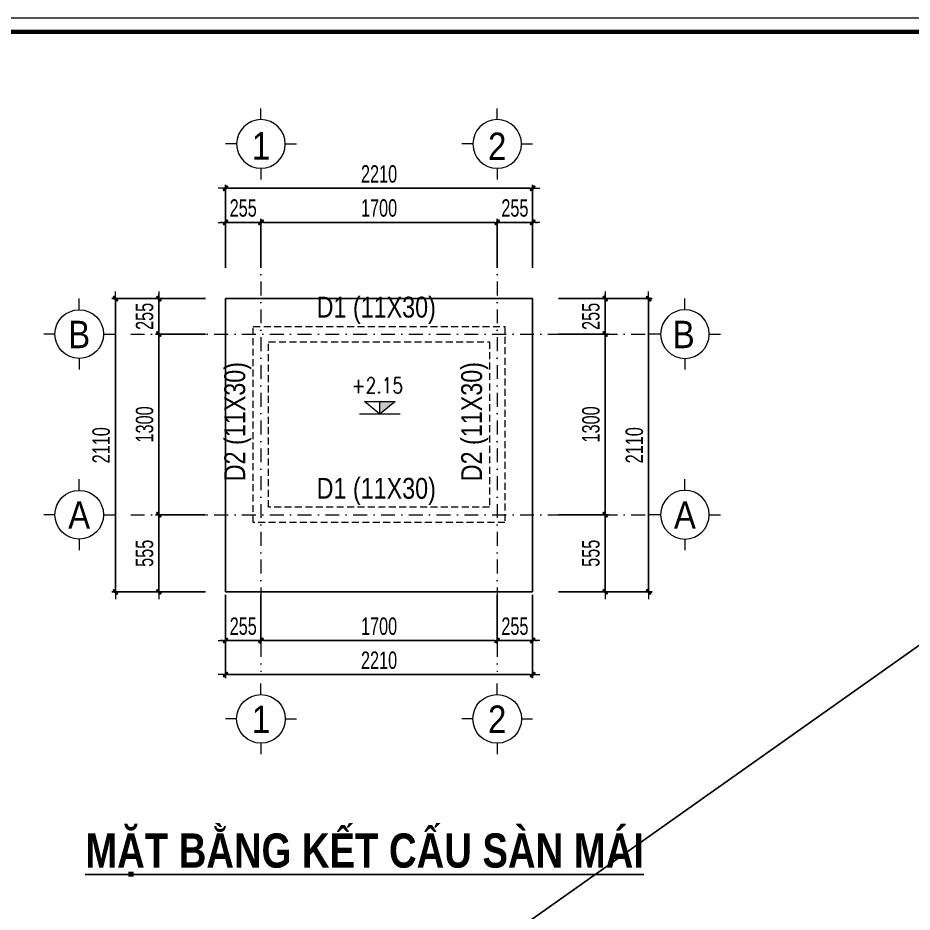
# Model space of a CAD drawing. Header units: millimetres. Extents: x -182770 to 489476, y -561170 to -280028.
# Drawn here: x 338006 to 344441, y -519024 to -512589 of the extents above; entities that cross this region are included whole.
import ezdxf
from ezdxf.enums import TextEntityAlignment as Align

# ---------------------------------------------------------------- set-up
doc = ezdxf.new("R2010")
doc.units = ezdxf.units.MM
doc.header["$MEASUREMENT"] = 0
doc.header["$PDMODE"] = 32
doc.linetypes.add('DASHDOT', pattern=[1, 0.5, -0.25, 0, -0.25])
doc.linetypes.add('HIDDEN', pattern=[0.375, 0.25, -0.125])
doc.layers.get('Defpoints').update_dxf_attribs({"color": 1})
doc.layers.add('KCS_Plotter', color=11, linetype='Continuous', plot=False)
for name, color, linetype, lineweight in [('Khungten_LCDI', 7, 'Continuous', 5), ('LC Dim', 8, 'Continuous', 18), ('LC ISO', 153, 'Continuous', 13), ('LC MANH DUT', 35, 'HIDDEN', 5), ('LC Net manh', 133, 'Continuous', 5), ('LC Net thay', 63, 'Continuous', 25), ('LC Net truc', 79, 'DASHDOT', 13), ('LC Text1', 3, 'Continuous', 20), ('LC Text2', 7, 'Continuous', 25)]:
    doc.layers.add(name, color=color, linetype=linetype, lineweight=lineweight)
doc.styles.add('HOATBIF', font='hoatbif.shx', dxfattribs={"width": 0.7})
doc.styles.add('Khungten', font='VHAVAN.TTF', dxfattribs={"width": 0.9, "height": 5000})
doc.styles.add('LC 1', font='VHAVANB.TTF')
doc.styles.add('LC3', font='VHARIALB.TTF', dxfattribs={"width": 0.8})
doc.styles.add('T1', font='Vnsimli.shx', dxfattribs={"width": 0.8})
doc.styles.add('T2', font='VHARIAL.TTF', dxfattribs={"width": 0.8})
doc.styles.add('Title', font='VHBLACK.TTF', dxfattribs={"width": 0.8})
doc.dimstyles.new('1-100(1-50)', dxfattribs={"dimscale": 50, "dimtxt": 2.5, "dimasz": 0.35, "dimexe": 0.5, "dimexo": 0, "dimgap": 0.8, "dimtad": 1, "dimdec": 0, "dimzin": 0, "dimdsep": 46, "dimtxsty": 'HOATBIF', "dimblk1": 'DOT', "dimblk2": 'DOT', "dimsah": 1, "dimcen": -1, "dimdle": 1, "dimclrd": 256, "dimclre": 256, "dimclrt": 4, "dimadec": 3, "dimazin": 2, "dimtfac": 0.333333, "dimtdec": 0, "dimtix": 1, "dimtmove": 2, "dimatfit": 3, "dimldrblk": 'DOT', "dimfxl": 1, "dimtvp": 0.833333, "dimtolj": 1, "dimtzin": 0, "dimarcsym": 0})

# ---------------------------------------------------------------- blocks, each defined once
blk = doc.blocks.new('lcdi fix')
at = {"layer": 'Defpoints', "lineweight": 0}
blk.add_lwpolyline([(-1200, -14850), (-1200, 14850), (40800, 14850), (40800, -14850)], close=True, dxfattribs=at)
at = {"layer": 'Khungten_LCDI', "color": 5, "lineweight": 60}
blk.add_lwpolyline([(0, -14650), (0, 14650), (40600, 14650), (40600, -14650)], close=True, dxfattribs=at)
at = {"color": 7, "style": 'Khungten', "width": 0.8}
for tag, p in [('REVISION', (39499, -10746)), ('NGAYHT', (39546, -11609))]:
    blk.add_attdef(tag, text='', height=200, dxfattribs=at).set_placement(p, align=Align.CENTER)
at = {"layer": 'LC Text1', "color": 3, "style": 'LC 1', "width": 1.834006}
for tag, p, p2 in [('TENBANVE1', (36913, -8886), (40339, -8886)), ('TENBANVE2', (36913, -9562), (40339, -9562))]:
    blk.add_attdef(tag, text='', height=250, dxfattribs=at).set_placement(p, p2, align=Align.FIT)
at = {"layer": 'LC Text1', "style": 'Title', "width": 0.7}
blk.add_attdef('SOBANVE', text='', height=250, dxfattribs=at).set_placement((39562, -13896), align=Align.CENTER)
blk = doc.blocks.new('TTRUC')
at = {"layer": 'LC ISO'}
for p, q in [((0, 6.95), (0, 10.13)), ((-6.95, 0), (-10.13, 0)), ((6.95, 0), (10.13, 0)), ((0, -6.95), (0, -10.13))]:
    blk.add_line(p, q, dxfattribs=at)
at = {"layer": 'LC Net manh'}
blk.add_circle((0, 0), 6.95, dxfattribs=at)
blk = doc.blocks.new('DOT')
at = {"layer": 'LC Dim'}
blk.add_line((-3, 0), (3, 0), dxfattribs=at)
at = {"layer": 'LC Dim', "color": 4}
blk.add_line((-1, -1), (1, 1), dxfattribs=at)
blk.add_lwpolyline([(0.5, 1), (-1, -0.5), (-0.5, -1), (1, 0.5)], close=True, dxfattribs=at)
blk = doc.blocks.new('*D818')
at = {"layer": 'Defpoints', "color": 0, "ltscale": 2, "transparency": 16777216}
for p in [(339020.5, -514864.5), (339355.6, -514864.5), (339355.6, -516164.5)]:
    blk.add_point(p, dxfattribs=at)
at = {"layer": 'LC Dim', "lineweight": -2, "ltscale": 2, "transparency": 16777216}
for p, q in [((339355.6, -514864.5), (338995.5, -514864.5)), ((339020.5, -516147), (339020.5, -514882)), ((339355.6, -516164.5), (338995.5, -516164.5))]:
    blk.add_line(p, q, dxfattribs=at)
at = {"layer": 'LC Dim', "lineweight": -2, "ltscale": 2, "transparency": 16777216, "xscale": 17.5, "yscale": 17.5, "zscale": 17.5}
for p, rotation in [((339020.5, -514864.5), 90), ((339020.5, -516164.5), 270)]:
    blk.add_blockref('DOT', p, dxfattribs=dict(at, rotation=rotation))
at = {"layer": 'LC Dim', "color": 4, "ltscale": 2, "transparency": 16777216, "insert": (338918, -515514.5), "char_height": 125, "attachment_point": 5, "rotation": 90, "style": 'HOATBIF'}
blk.add_mtext('\\A1;1300', dxfattribs=at)
blk = doc.blocks.new('_Dot')
at = {"color": 0, "linetype": 'ByBlock', "lineweight": -2}
blk.add_line((-0.5, 0), (-1, 0), dxfattribs=at)
at = {"color": 0, "linetype": 'ByBlock', "const_width": 0.5}
blk.add_lwpolyline([(-0.25, 0, 1), (0.25, 0, 1)], format="xyb", close=True, dxfattribs=at)
blk = doc.blocks.new('*D819')
at = {"layer": 'Defpoints', "color": 0, "ltscale": 2, "transparency": 16777216}
for p in [(339020.5, -514609.5), (339355.6, -514609.5), (339355.6, -514864.5)]:
    blk.add_point(p, dxfattribs=at)
at = {"layer": 'LC Dim', "lineweight": -2, "ltscale": 2, "transparency": 16777216}
for p, q in [((339020.5, -514592), (339020.5, -514574.5)), ((339355.6, -514609.5), (338995.5, -514609.5)), ((339020.5, -514864.5), (339020.5, -514609.5)), ((339355.6, -514864.5), (338995.5, -514864.5)), ((339020.5, -514882), (339020.5, -514899.5))]:
    blk.add_line(p, q, dxfattribs=at)
at = {"layer": 'LC Dim', "lineweight": -2, "ltscale": 2, "transparency": 16777216, "xscale": 17.5, "yscale": 17.5, "zscale": 17.5}
for p, rotation in [((339020.5, -514609.5), 270), ((339020.5, -514864.5), 90)]:
    blk.add_blockref('DOT', p, dxfattribs=dict(at, rotation=rotation))
at = {"layer": 'LC Dim', "color": 4, "ltscale": 2, "transparency": 16777216, "insert": (338918, -514737), "char_height": 125, "attachment_point": 5, "rotation": 90, "style": 'HOATBIF'}
blk.add_mtext('\\A1;255', dxfattribs=at)
blk = doc.blocks.new('*D820')
at = {"layer": 'Defpoints', "color": 0, "ltscale": 2, "transparency": 16777216}
for p in [(339355.6, -516164.5), (339020.5, -516719.5), (339355.6, -516719.5)]:
    blk.add_point(p, dxfattribs=at)
at = {"layer": 'LC Dim', "lineweight": -2, "ltscale": 2, "transparency": 16777216}
for p, q in [((339355.6, -516164.5), (338995.5, -516164.5)), ((339020.5, -516182), (339020.5, -516702)), ((339355.6, -516719.5), (338995.5, -516719.5))]:
    blk.add_line(p, q, dxfattribs=at)
at = {"layer": 'LC Dim', "lineweight": -2, "ltscale": 2, "transparency": 16777216, "xscale": 17.5, "yscale": 17.5, "zscale": 17.5}
for p, rotation in [((339020.5, -516164.5), 90), ((339020.5, -516719.5), 270)]:
    blk.add_blockref('DOT', p, dxfattribs=dict(at, rotation=rotation))
at = {"layer": 'LC Dim', "color": 4, "ltscale": 2, "transparency": 16777216, "insert": (338918, -516442), "char_height": 125, "attachment_point": 5, "rotation": 90, "style": 'HOATBIF'}
blk.add_mtext('\\A1;555', dxfattribs=at)
blk = doc.blocks.new('*D821')
at = {"layer": 'Defpoints', "color": 0, "ltscale": 2, "transparency": 16777216}
for p in [(339755, -516741.8), (341455, -516741.8), (341455, -517069.7)]:
    blk.add_point(p, dxfattribs=at)
at = {"layer": 'LC Dim', "lineweight": -2, "ltscale": 2, "transparency": 16777216}
for p, q in [((339755, -516741.8), (339755, -517094.7)), ((341455, -516741.8), (341455, -517094.7)), ((339772.5, -517069.7), (341437.5, -517069.7))]:
    blk.add_line(p, q, dxfattribs=at)
at = {"layer": 'LC Dim', "lineweight": -2, "ltscale": 2, "transparency": 16777216, "xscale": 17.5, "yscale": 17.5, "zscale": 17.5, "rotation": 180}
blk.add_blockref('DOT', (339755, -517069.7), dxfattribs=at)
at = {"layer": 'LC Dim', "lineweight": -2, "ltscale": 2, "transparency": 16777216, "xscale": 17.5, "yscale": 17.5, "zscale": 17.5}
blk.add_blockref('DOT', (341455, -517069.7), dxfattribs=at)
at = {"layer": 'LC Dim', "color": 4, "ltscale": 2, "transparency": 16777216, "insert": (340605, -516967.2), "char_height": 125, "attachment_point": 5, "style": 'HOATBIF'}
blk.add_mtext('\\A1;1700', dxfattribs=at)
blk = doc.blocks.new('*D822')
at = {"layer": 'Defpoints', "color": 0, "ltscale": 2, "transparency": 16777216}
for p in [(341455, -516741.8), (341710, -516741.8), (341710, -517069.7)]:
    blk.add_point(p, dxfattribs=at)
at = {"layer": 'LC Dim', "lineweight": -2, "ltscale": 2, "transparency": 16777216}
for p, q in [((341455, -516741.8), (341455, -517094.7)), ((341710, -516741.8), (341710, -517094.7)), ((341437.5, -517069.7), (341420, -517069.7)), ((341455, -517069.7), (341710, -517069.7)), ((341727.5, -517069.7), (341745, -517069.7))]:
    blk.add_line(p, q, dxfattribs=at)
at = {"layer": 'LC Dim', "lineweight": -2, "ltscale": 2, "transparency": 16777216, "xscale": 17.5, "yscale": 17.5, "zscale": 17.5}
blk.add_blockref('DOT', (341455, -517069.7), dxfattribs=at)
at = {"layer": 'LC Dim', "lineweight": -2, "ltscale": 2, "transparency": 16777216, "xscale": 17.5, "yscale": 17.5, "zscale": 17.5, "rotation": 180}
blk.add_blockref('DOT', (341710, -517069.7), dxfattribs=at)
at = {"layer": 'LC Dim', "color": 4, "ltscale": 2, "transparency": 16777216, "insert": (341582.5, -516967.2), "char_height": 125, "attachment_point": 5, "style": 'HOATBIF'}
blk.add_mtext('\\A1;255', dxfattribs=at)
blk = doc.blocks.new('*D823')
at = {"layer": 'Defpoints', "color": 0, "ltscale": 2, "transparency": 16777216}
for p in [(339500, -516741.8), (339755, -516741.8), (339500, -517069.7)]:
    blk.add_point(p, dxfattribs=at)
at = {"layer": 'LC Dim', "lineweight": -2, "ltscale": 2, "transparency": 16777216}
for p, q in [((339500, -516741.8), (339500, -517094.7)), ((339755, -516741.8), (339755, -517094.7)), ((339482.5, -517069.7), (339465, -517069.7)), ((339755, -517069.7), (339500, -517069.7)), ((339772.5, -517069.7), (339790, -517069.7))]:
    blk.add_line(p, q, dxfattribs=at)
at = {"layer": 'LC Dim', "lineweight": -2, "ltscale": 2, "transparency": 16777216, "xscale": 17.5, "yscale": 17.5, "zscale": 17.5}
blk.add_blockref('DOT', (339500, -517069.7), dxfattribs=at)
at = {"layer": 'LC Dim', "lineweight": -2, "ltscale": 2, "transparency": 16777216, "xscale": 17.5, "yscale": 17.5, "zscale": 17.5, "rotation": 180}
blk.add_blockref('DOT', (339755, -517069.7), dxfattribs=at)
at = {"layer": 'LC Dim', "color": 4, "ltscale": 2, "transparency": 16777216, "insert": (339627.5, -516967.2), "char_height": 125, "attachment_point": 5, "style": 'HOATBIF'}
blk.add_mtext('\\A1;255', dxfattribs=at)
blk = doc.blocks.new('*D824')
at = {"layer": 'Defpoints', "color": 0, "ltscale": 2, "transparency": 16777216}
for p in [(339500, -516741.8), (341710, -516741.8), (341710, -517314.7)]:
    blk.add_point(p, dxfattribs=at)
at = {"layer": 'LC Dim', "lineweight": -2, "ltscale": 2, "transparency": 16777216}
for p, q in [((339500, -516741.8), (339500, -517339.7)), ((341710, -516741.8), (341710, -517339.7)), ((339517.5, -517314.7), (341692.5, -517314.7))]:
    blk.add_line(p, q, dxfattribs=at)
at = {"layer": 'LC Dim', "lineweight": -2, "ltscale": 2, "transparency": 16777216, "xscale": 17.5, "yscale": 17.5, "zscale": 17.5, "rotation": 180}
blk.add_blockref('DOT', (339500, -517314.7), dxfattribs=at)
at = {"layer": 'LC Dim', "lineweight": -2, "ltscale": 2, "transparency": 16777216, "xscale": 17.5, "yscale": 17.5, "zscale": 17.5}
blk.add_blockref('DOT', (341710, -517314.7), dxfattribs=at)
at = {"layer": 'LC Dim', "color": 4, "ltscale": 2, "transparency": 16777216, "insert": (340605, -517212.2), "char_height": 125, "attachment_point": 5, "style": 'HOATBIF'}
blk.add_mtext('\\A1;2210', dxfattribs=at)
blk = doc.blocks.new('*D825')
at = {"layer": 'Defpoints', "color": 0, "ltscale": 2, "transparency": 16777216}
for p in [(338707.9, -514609.5), (339114.5, -514609.5), (339114.5, -516719.5)]:
    blk.add_point(p, dxfattribs=at)
at = {"layer": 'LC Dim', "lineweight": -2, "ltscale": 2, "transparency": 16777216}
for p, q in [((339114.5, -514609.5), (338682.9, -514609.5)), ((338707.9, -516702), (338707.9, -514627)), ((339114.5, -516719.5), (338682.9, -516719.5))]:
    blk.add_line(p, q, dxfattribs=at)
at = {"layer": 'LC Dim', "lineweight": -2, "ltscale": 2, "transparency": 16777216, "xscale": 17.5, "yscale": 17.5, "zscale": 17.5}
for p, rotation in [((338707.9, -514609.5), 90), ((338707.9, -516719.5), 270)]:
    blk.add_blockref('DOT', p, dxfattribs=dict(at, rotation=rotation))
at = {"layer": 'LC Dim', "color": 4, "ltscale": 2, "transparency": 16777216, "insert": (338605.4, -515664.5), "char_height": 125, "attachment_point": 5, "rotation": 90, "style": 'HOATBIF'}
blk.add_mtext('\\A1;2110', dxfattribs=at)
blk = doc.blocks.new('*D826')
at = {"layer": 'Defpoints', "color": 0, "ltscale": 2, "transparency": 16777216}
for p in [(341897.2, -514864.5), (342232.4, -514864.5), (341897.2, -516164.5)]:
    blk.add_point(p, dxfattribs=at)
at = {"layer": 'LC Dim', "lineweight": -2, "ltscale": 2, "transparency": 16777216}
for p, q in [((341897.2, -514864.5), (342257.4, -514864.5)), ((342232.4, -516147), (342232.4, -514882)), ((341897.2, -516164.5), (342257.4, -516164.5))]:
    blk.add_line(p, q, dxfattribs=at)
at = {"layer": 'LC Dim', "lineweight": -2, "ltscale": 2, "transparency": 16777216, "xscale": 17.5, "yscale": 17.5, "zscale": 17.5}
for p, rotation in [((342232.4, -514864.5), 90), ((342232.4, -516164.5), 270)]:
    blk.add_blockref('DOT', p, dxfattribs=dict(at, rotation=rotation))
at = {"layer": 'LC Dim', "color": 4, "ltscale": 2, "transparency": 16777216, "insert": (342129.9, -515514.5), "char_height": 125, "attachment_point": 5, "rotation": 90, "style": 'HOATBIF'}
blk.add_mtext('\\A1;1300', dxfattribs=at)
blk = doc.blocks.new('*D827')
at = {"layer": 'Defpoints', "color": 0, "ltscale": 2, "transparency": 16777216}
for p in [(341897.2, -514609.5), (342232.4, -514609.5), (341897.2, -514864.5)]:
    blk.add_point(p, dxfattribs=at)
at = {"layer": 'LC Dim', "lineweight": -2, "ltscale": 2, "transparency": 16777216}
for p, q in [((342232.4, -514592), (342232.4, -514574.5)), ((341897.2, -514609.5), (342257.4, -514609.5)), ((342232.4, -514864.5), (342232.4, -514609.5)), ((341897.2, -514864.5), (342257.4, -514864.5)), ((342232.4, -514882), (342232.4, -514899.5))]:
    blk.add_line(p, q, dxfattribs=at)
at = {"layer": 'LC Dim', "lineweight": -2, "ltscale": 2, "transparency": 16777216, "xscale": 17.5, "yscale": 17.5, "zscale": 17.5}
for p, rotation in [((342232.4, -514609.5), 270), ((342232.4, -514864.5), 90)]:
    blk.add_blockref('DOT', p, dxfattribs=dict(at, rotation=rotation))
at = {"layer": 'LC Dim', "color": 4, "ltscale": 2, "transparency": 16777216, "insert": (342129.9, -514737), "char_height": 125, "attachment_point": 5, "rotation": 90, "style": 'HOATBIF'}
blk.add_mtext('\\A1;255', dxfattribs=at)
blk = doc.blocks.new('*D828')
at = {"layer": 'Defpoints', "color": 0, "ltscale": 2, "transparency": 16777216}
for p in [(341897.2, -516164.5), (341897.2, -516719.5), (342232.4, -516719.5)]:
    blk.add_point(p, dxfattribs=at)
at = {"layer": 'LC Dim', "lineweight": -2, "ltscale": 2, "transparency": 16777216}
for p, q in [((341897.2, -516164.5), (342257.4, -516164.5)), ((342232.4, -516182), (342232.4, -516702)), ((341897.2, -516719.5), (342257.4, -516719.5))]:
    blk.add_line(p, q, dxfattribs=at)
at = {"layer": 'LC Dim', "lineweight": -2, "ltscale": 2, "transparency": 16777216, "xscale": 17.5, "yscale": 17.5, "zscale": 17.5}
for p, rotation in [((342232.4, -516164.5), 90), ((342232.4, -516719.5), 270)]:
    blk.add_blockref('DOT', p, dxfattribs=dict(at, rotation=rotation))
at = {"layer": 'LC Dim', "color": 4, "ltscale": 2, "transparency": 16777216, "insert": (342129.9, -516442), "char_height": 125, "attachment_point": 5, "rotation": 90, "style": 'HOATBIF'}
blk.add_mtext('\\A1;555', dxfattribs=at)
blk = doc.blocks.new('*D829')
at = {"layer": 'Defpoints', "color": 0, "ltscale": 2, "transparency": 16777216}
for p in [(342138.4, -514609.5), (342545, -514609.5), (342138.4, -516719.5)]:
    blk.add_point(p, dxfattribs=at)
at = {"layer": 'LC Dim', "lineweight": -2, "ltscale": 2, "transparency": 16777216}
for p, q in [((342138.4, -514609.5), (342570, -514609.5)), ((342545, -516702), (342545, -514627)), ((342138.4, -516719.5), (342570, -516719.5))]:
    blk.add_line(p, q, dxfattribs=at)
at = {"layer": 'LC Dim', "lineweight": -2, "ltscale": 2, "transparency": 16777216, "xscale": 17.5, "yscale": 17.5, "zscale": 17.5}
for p, rotation in [((342545, -514609.5), 90), ((342545, -516719.5), 270)]:
    blk.add_blockref('DOT', p, dxfattribs=dict(at, rotation=rotation))
at = {"layer": 'LC Dim', "color": 4, "ltscale": 2, "transparency": 16777216, "insert": (342442.5, -515664.5), "char_height": 125, "attachment_point": 5, "rotation": 90, "style": 'HOATBIF'}
blk.add_mtext('\\A1;2110', dxfattribs=at)
blk = doc.blocks.new('*D830')
at = {"layer": 'Defpoints', "color": 0, "ltscale": 2, "transparency": 16777216}
for p in [(341455, -514060.2), (339755, -514388.1), (341455, -514388.1)]:
    blk.add_point(p, dxfattribs=at)
at = {"layer": 'LC Dim', "lineweight": -2, "ltscale": 2, "transparency": 16777216}
for p, q in [((339755, -514388.1), (339755, -514035.2)), ((339772.5, -514060.2), (341437.5, -514060.2)), ((341455, -514388.1), (341455, -514035.2))]:
    blk.add_line(p, q, dxfattribs=at)
at = {"layer": 'LC Dim', "lineweight": -2, "ltscale": 2, "transparency": 16777216, "xscale": 17.5, "yscale": 17.5, "zscale": 17.5, "rotation": 180}
blk.add_blockref('DOT', (339755, -514060.2), dxfattribs=at)
at = {"layer": 'LC Dim', "lineweight": -2, "ltscale": 2, "transparency": 16777216, "xscale": 17.5, "yscale": 17.5, "zscale": 17.5}
blk.add_blockref('DOT', (341455, -514060.2), dxfattribs=at)
at = {"layer": 'LC Dim', "color": 4, "ltscale": 2, "transparency": 16777216, "insert": (340605, -513957.7), "char_height": 125, "attachment_point": 5, "style": 'HOATBIF'}
blk.add_mtext('\\A1;1700', dxfattribs=at)
blk = doc.blocks.new('*D831')
at = {"layer": 'Defpoints', "color": 0, "ltscale": 2, "transparency": 16777216}
for p in [(341710, -514060.2), (341455, -514388.1), (341710, -514388.1)]:
    blk.add_point(p, dxfattribs=at)
at = {"layer": 'LC Dim', "lineweight": -2, "ltscale": 2, "transparency": 16777216}
for p, q in [((341437.5, -514060.2), (341420, -514060.2)), ((341455, -514388.1), (341455, -514035.2)), ((341455, -514060.2), (341710, -514060.2)), ((341710, -514388.1), (341710, -514035.2)), ((341727.5, -514060.2), (341745, -514060.2))]:
    blk.add_line(p, q, dxfattribs=at)
at = {"layer": 'LC Dim', "lineweight": -2, "ltscale": 2, "transparency": 16777216, "xscale": 17.5, "yscale": 17.5, "zscale": 17.5}
blk.add_blockref('DOT', (341455, -514060.2), dxfattribs=at)
at = {"layer": 'LC Dim', "lineweight": -2, "ltscale": 2, "transparency": 16777216, "xscale": 17.5, "yscale": 17.5, "zscale": 17.5, "rotation": 180}
blk.add_blockref('DOT', (341710, -514060.2), dxfattribs=at)
at = {"layer": 'LC Dim', "color": 4, "ltscale": 2, "transparency": 16777216, "insert": (341582.5, -513957.7), "char_height": 125, "attachment_point": 5, "style": 'HOATBIF'}
blk.add_mtext('\\A1;255', dxfattribs=at)
blk = doc.blocks.new('*D832')
at = {"layer": 'Defpoints', "color": 0, "ltscale": 2, "transparency": 16777216}
for p in [(339500, -514060.2), (339500, -514388.1), (339755, -514388.1)]:
    blk.add_point(p, dxfattribs=at)
at = {"layer": 'LC Dim', "lineweight": -2, "ltscale": 2, "transparency": 16777216}
for p, q in [((339482.5, -514060.2), (339465, -514060.2)), ((339500, -514388.1), (339500, -514035.2)), ((339755, -514060.2), (339500, -514060.2)), ((339755, -514388.1), (339755, -514035.2)), ((339772.5, -514060.2), (339790, -514060.2))]:
    blk.add_line(p, q, dxfattribs=at)
at = {"layer": 'LC Dim', "lineweight": -2, "ltscale": 2, "transparency": 16777216, "xscale": 17.5, "yscale": 17.5, "zscale": 17.5}
blk.add_blockref('DOT', (339500, -514060.2), dxfattribs=at)
at = {"layer": 'LC Dim', "lineweight": -2, "ltscale": 2, "transparency": 16777216, "xscale": 17.5, "yscale": 17.5, "zscale": 17.5, "rotation": 180}
blk.add_blockref('DOT', (339755, -514060.2), dxfattribs=at)
at = {"layer": 'LC Dim', "color": 4, "ltscale": 2, "transparency": 16777216, "insert": (339627.5, -513957.7), "char_height": 125, "attachment_point": 5, "style": 'HOATBIF'}
blk.add_mtext('\\A1;255', dxfattribs=at)
blk = doc.blocks.new('*D833')
at = {"layer": 'Defpoints', "color": 0, "ltscale": 2, "transparency": 16777216}
for p in [(341710, -513815.2), (339500, -514388.1), (341710, -514388.1)]:
    blk.add_point(p, dxfattribs=at)
at = {"layer": 'LC Dim', "lineweight": -2, "ltscale": 2, "transparency": 16777216}
for p, q in [((339500, -514388.1), (339500, -513790.2)), ((341710, -514388.1), (341710, -513790.2)), ((339517.5, -513815.2), (341692.5, -513815.2))]:
    blk.add_line(p, q, dxfattribs=at)
at = {"layer": 'LC Dim', "lineweight": -2, "ltscale": 2, "transparency": 16777216, "xscale": 17.5, "yscale": 17.5, "zscale": 17.5, "rotation": 180}
blk.add_blockref('DOT', (339500, -513815.2), dxfattribs=at)
at = {"layer": 'LC Dim', "lineweight": -2, "ltscale": 2, "transparency": 16777216, "xscale": 17.5, "yscale": 17.5, "zscale": 17.5}
blk.add_blockref('DOT', (341710, -513815.2), dxfattribs=at)
at = {"layer": 'LC Dim', "color": 4, "ltscale": 2, "transparency": 16777216, "insert": (340605, -513712.7), "char_height": 125, "attachment_point": 5, "style": 'HOATBIF'}
blk.add_mtext('\\A1;2210', dxfattribs=at)
blk = doc.blocks.new('Caodo1')
at = {"layer": 'LC Text1'}
blk.add_hatch(color=4, dxfattribs=at).paths.add_polyline_path([(0, 200), (0, 0), (243, 200)])
at = {"layer": 'LC Text1', "color": 4}
for p, q in [((0, 0), (0, 200)), ((324, 0), (-324, 0))]:
    blk.add_line(p, q, dxfattribs=at)
blk.add_lwpolyline([(-243, 200), (243, 200), (0, 0), (0, 0)], close=True, dxfattribs=at)
at = {"layer": 'LC Text1', "color": 4, "style": 'T1', "width": 0.8}
blk.add_attdef('%%P0,00', text='', height=250, dxfattribs=at).set_placement((-39, 460), align=Align.MIDDLE_CENTER)
blk = doc.blocks.new('TIEUDE1')
at = {"layer": 'LC Text2', "color": 7, "style": 'LC 1'}
blk.add_attdef('TIªU§Ò', text='', height=5, dxfattribs=at).set_placement((0, 0), align=Align.BOTTOM_CENTER)
blk.add_attdef('TL', text='', height=3, dxfattribs=at).set_placement((0, -2), align=Align.TOP_CENTER)

msp = doc.modelspace()

# ---------------------------------------------------------------- linework, layer by layer
at = {"layer": 'KCS_Plotter', "ltscale": 250}
msp.add_line((329876.1, -527438.8), (350876.1, -512588.8), dxfattribs=at)
at = {"layer": 'LC MANH DUT', "ltscale": 200}
for points in [[(339700, -514809.5), (341510, -514809.5), (341510, -516219.5), (339700, -516219.5)], [(339810, -514919.5), (341400, -514919.5), (341400, -516109.5), (339810, -516109.5)]]:
    msp.add_lwpolyline(points, close=True, dxfattribs=at)
at = {"layer": 'LC Net thay', "ltscale": 200}
for p, q in [((339500, -514609.5), (339500, -516719.5)), ((339500, -514609.5), (341710, -514609.5)), ((341710, -514609.5), (341710, -516719.5)), ((339500, -516719.5), (341710, -516719.5))]:
    msp.add_line(p, q, dxfattribs=at)
at = {"layer": 'LC Net truc', "ltscale": 200}
for p, q in [((339755, -514286.5), (339755, -517295)), ((341455, -514286.5), (341455, -517295)), ((338818.1, -514864.5), (342545, -514864.5)), ((338818.1, -516164.5), (342545, -516164.5))]:
    msp.add_line(p, q, dxfattribs=at)

# ---------------------------------------------------------------- block references
at = {"layer": 'LC ISO', "xscale": -25.19610424696835, "yscale": 25.19610424696835, "zscale": 25.19610424696835, "rotation": 180}
for p in [(339755, -513496.4), (341455, -513496.4)]:
    msp.add_blockref('TTRUC', p, dxfattribs=at)
at = {"layer": 'LC ISO', "yscale": 25.19610424696835, "zscale": 25.19610424696835}
for p, xscale in [((338447.1, -514864.5), 25.19610424696835), ((342805.8, -514864.5), -25.19610424696835), ((338447.1, -516164.5), 25.19610424696835), ((342805.8, -516164.5), -25.19610424696835), ((339755, -517633.5), 25.19610424696835), ((341455, -517633.5), 25.19610424696835)]:
    msp.add_blockref('TTRUC', p, dxfattribs=dict(at, xscale=xscale))
at = {"layer": 'LC Net thay', "xscale": 0.5000000000000013, "yscale": 0.5000000000000013, "zscale": 0.5000000000000013}
msp.add_blockref('lcdi fix', (330476.1, -520013.8), dxfattribs=at)
at = {"layer": 'LC Text1'}
ref = msp.add_blockref('Caodo1', (340610.6, -515440.7), dxfattribs=dict(at, xscale=0.45, yscale=0.45, zscale=0.45))
ref.add_attrib('%%P0,00', '+2.15', dxfattribs={"layer": 'LC Text2', "height": 112.5, "style": 'T1', "width": 0.8}).set_placement((340593, -515233.9), align=Align.MIDDLE_CENTER)
at = {"layer": 'LC Text2'}
ref = msp.add_blockref('TIEUDE1', (340500.9, -518778.2), dxfattribs=dict(at, xscale=50.00000000009664, yscale=50.00000000009664, zscale=50.00000000009664))
ref.add_attrib('TIªU§Ò', '%%UmÆt B»NG kÕt cÊu sµn m¸i', dxfattribs={"color": 7, "height": 246.221, "style": 'LC3', "width": 0.8}).set_placement((340500.9, -518778.2), align=Align.BOTTOM_CENTER)

# ---------------------------------------------------------------- texts
at = {"layer": 'LC Text1', "ltscale": 0.2, "style": 'LC 1', "width": 0.9}
for s, p in [('1', (339755, -513667.3)), ('2', (341455, -513671)), ('B', (338447.1, -515025)), ('B', (342797.2, -515025)), ('A', (338447.1, -516325)), ('A', (342805.9, -516325)), ('1', (339755, -517794)), ('2', (341455, -517794))]:
    msp.add_text(s, height=197.3, dxfattribs=at).set_placement(p, align=Align.BOTTOM_CENTER)
at = {"layer": 'LC Text2', "style": 'T2', "width": 0.8}
for p in [(340155.8, -514745.5), (340155.8, -516049.4)]:
    msp.add_text('D1 (11X30)', height=150.16, dxfattribs=at).set_placement(p)
for p in [(339641.6, -515923.6), (341346.2, -515923.6)]:
    msp.add_text('D2 (11X30)', height=150.16, rotation=90, dxfattribs=at).set_placement(p)

# ---------------------------------------------------------------- dimensions: what is measured, and where the dimension line sits
at = {"layer": 'LC Dim', "ltscale": 2}
for base, p1, p2, picture, middle in [((341710, -513815.2), (339500, -514388.1), (341710, -514388.1), '*D833', (340605, -513712.7)), ((339500, -514060.2), (339755, -514388.1), (339500, -514388.1), '*D832', (339627.5, -513957.7)), ((341455, -514060.2), (339755, -514388.1), (341455, -514388.1), '*D830', (340605, -513957.7)), ((341710, -514060.2), (341455, -514388.1), (341710, -514388.1), '*D831', (341582.5, -513957.7)), ((339500, -517069.7), (339755, -516741.8), (339500, -516741.8), '*D823', (339627.5, -516967.2)), ((341710, -517314.7), (339500, -516741.8), (341710, -516741.8), '*D824', (340605, -517212.2)), ((341455, -517069.7), (339755, -516741.8), (341455, -516741.8), '*D821', (340605, -516967.2)), ((341710, -517069.7), (341455, -516741.8), (341710, -516741.8), '*D822', (341582.5, -516967.2))]:
    dim = msp.add_linear_dim(base=base, p1=p1, p2=p2, dimstyle='1-100(1-50)', dxfattribs=at)
    dim.commit()
    dim.dimension.update_dxf_attribs({"geometry": picture, "text_midpoint": middle})
for base, p1, p2, picture, middle in [((338707.9, -514609.5), (339114.5, -516719.5), (339114.5, -514609.5), '*D825', (338605.4, -515664.5)), ((339020.5, -514609.5), (339355.6, -514864.5), (339355.6, -514609.5), '*D819', (338918, -514737)), ((342232.4, -514609.5), (341897.2, -514864.5), (341897.2, -514609.5), '*D827', (342129.9, -514737)), ((342545, -514609.5), (342138.4, -516719.5), (342138.4, -514609.5), '*D829', (342442.5, -515664.5)), ((339020.5, -516719.5), (339355.6, -516164.5), (339355.6, -516719.5), '*D820', (338918, -516442)), ((342232.4, -516719.5), (341897.2, -516164.5), (341897.2, -516719.5), '*D828', (342129.9, -516442))]:
    dim = msp.add_linear_dim(base=base, p1=p1, p2=p2, angle=90, dimstyle='1-100(1-50)', dxfattribs=at)
    dim.commit()
    dim.dimension.update_dxf_attribs({"geometry": picture, "text_midpoint": middle})
for base, p1, p2, picture, middle in [((339020.5, -514864.5), (339355.6, -516164.5), (339355.6, -514864.5), '*D818', (338918, -515514.5)), ((342232.4, -514864.5), (341897.2, -516164.5), (341897.2, -514864.5), '*D826', (342129.9, -515514.5))]:
    dim = msp.add_linear_dim(base=base, p1=p1, p2=p2, angle=90, dimstyle='1-100(1-50)', override={"dimlfac": 1}, dxfattribs=at)
    dim.commit()
    dim.dimension.update_dxf_attribs({"geometry": picture, "text_midpoint": middle})

doc.saveas('drawing.dxf')
